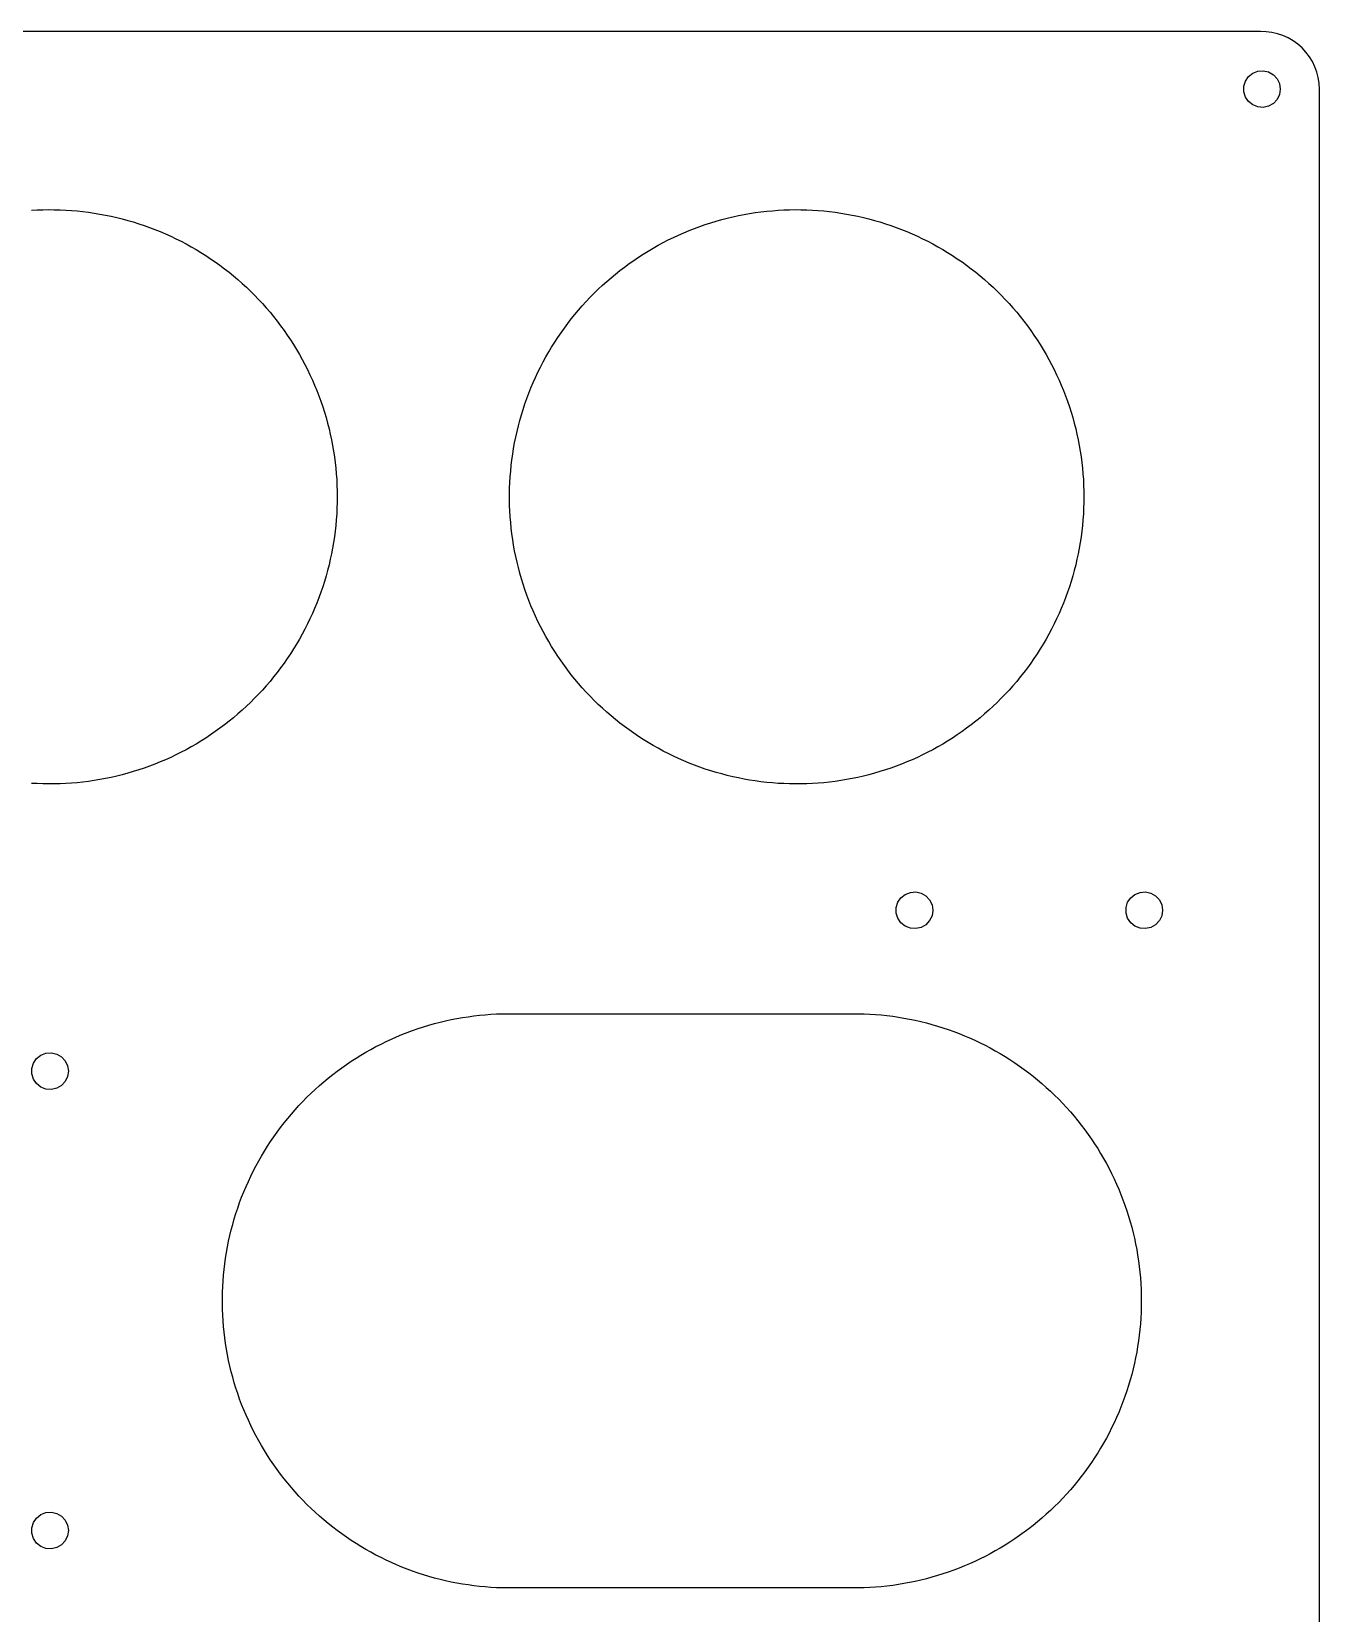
# Model space of a CAD drawing. Header units: metres. Extents: x -110 to 110, y -110 to 110.
# Drawn here: x -1.6 to 110.5, y -27.2 to 110.5 of the extents above; entities that cross this region are included whole.
import ezdxf

# ---------------------------------------------------------------- set-up
doc = ezdxf.new("R2010")
doc.units = ezdxf.units.M

msp = doc.modelspace()

# ---------------------------------------------------------------- linework, layer by layer
for p, q in [((105.375, 110.498), (-105.625, 110.498)), ((105.874, 110.486), (105.375, 110.498)), ((106.368, 110.424), (105.874, 110.486)), ((106.854, 110.313), (106.368, 110.424)), ((107.327, 110.154), (106.854, 110.313)), ((107.781, 109.949), (107.327, 110.154)), ((108.213, 109.7), (107.781, 109.949)), ((108.617, 109.409), (108.213, 109.7)), ((108.991, 109.079), (108.617, 109.409)), ((109.33, 108.714), (108.991, 109.079)), ((109.631, 108.317), (109.33, 108.714)), ((109.891, 107.891), (109.631, 108.317)), ((110.107, 107.442), (109.891, 107.891)), ((110.278, 106.974), (110.107, 107.442)), ((103.918, 105.738), (104.058, 106.194)), ((104.058, 106.194), (104.327, 106.588)), ((104.327, 106.588), (104.7, 106.886)), ((104.7, 106.886), (105.144, 107.06)), ((105.144, 107.06), (105.62, 107.096)), ((105.62, 107.096), (106.085, 106.989)), ((106.085, 106.989), (106.498, 106.751)), ((106.498, 106.751), (106.822, 106.401)), ((106.822, 106.401), (107.029, 105.972)), ((110.401, 106.491), (110.278, 106.974)), ((110.475, 105.998), (110.401, 106.491)), ((103.918, 105.262), (103.918, 105.738)), ((104.058, 104.806), (103.918, 105.262)), ((104.327, 104.412), (104.058, 104.806)), ((107.029, 105.028), (106.822, 104.599)), ((107.029, 105.972), (107.1, 105.5)), ((107.1, 105.5), (107.029, 105.028)), ((110.5, 105.5), (110.475, 105.998)), ((110.5, -105.5), (110.5, 105.5)), ((104.7, 104.114), (104.327, 104.412)), ((105.144, 103.94), (104.7, 104.114)), ((105.62, 103.904), (105.144, 103.94)), ((106.085, 104.011), (105.62, 103.904)), ((106.498, 104.249), (106.085, 104.011)), ((106.822, 104.599), (106.498, 104.249)), ((-1.61952, 94.9475), (-1.12161, 94.9748)), ((-1.12161, 94.9748), (-0.62326, 94.9922)), ((-0.62326, 94.9922), (-0.12466, 94.9997)), ((-0.12466, 94.9997), (0.37398, 94.9972)), ((0.37398, 94.9972), (0.87248, 94.9848)), ((0.87248, 94.9848), (1.37064, 94.9624)), ((1.37064, 94.9624), (1.86824, 94.9301)), ((1.86824, 94.9301), (2.36511, 94.8879)), ((2.36511, 94.8879), (2.86104, 94.8357)), ((2.86104, 94.8357), (3.35582, 94.7737)), ((3.35582, 94.7737), (3.84927, 94.7019)), ((3.84927, 94.7019), (4.3412, 94.6202)), ((4.3412, 94.6202), (4.83139, 94.5287)), ((4.83139, 94.5287), (5.31966, 94.4275)), ((5.31966, 94.4275), (5.80582, 94.3165)), ((5.80582, 94.3165), (6.28966, 94.1959)), ((6.28966, 94.1959), (6.77101, 94.0656)), ((6.77101, 94.0656), (7.24965, 93.9258)), ((7.24965, 93.9258), (7.72542, 93.7764)), ((7.72542, 93.7764), (8.1981, 93.6176)), ((56.5667, 93.5347), (57.0378, 93.6982)), ((57.0378, 93.6982), (57.5121, 93.8523)), ((57.5121, 93.8523), (57.9893, 93.9969)), ((57.9893, 93.9969), (58.4693, 94.1319)), ((58.4693, 94.1319), (58.952, 94.2574)), ((58.952, 94.2574), (59.437, 94.3732)), ((59.437, 94.3732), (59.9242, 94.4793)), ((59.9242, 94.4793), (60.4135, 94.5757)), ((60.4135, 94.5757), (60.9045, 94.6623)), ((60.9045, 94.6623), (61.3973, 94.739)), ((61.3973, 94.739), (61.8914, 94.806)), ((61.8914, 94.806), (62.3868, 94.863)), ((62.3868, 94.863), (62.8832, 94.9102)), ((62.8832, 94.9102), (63.3805, 94.9475)), ((63.3805, 94.9475), (63.8784, 94.9748)), ((63.8784, 94.9748), (64.3767, 94.9922)), ((64.3767, 94.9922), (64.8753, 94.9997)), ((64.8753, 94.9997), (65.374, 94.9972)), ((65.374, 94.9972), (65.8725, 94.9848)), ((65.8725, 94.9848), (66.3706, 94.9624)), ((66.3706, 94.9624), (66.8682, 94.9301)), ((66.8682, 94.9301), (67.3651, 94.8879)), ((67.3651, 94.8879), (67.861, 94.8357)), ((67.861, 94.8357), (68.3558, 94.7737)), ((68.3558, 94.7737), (68.8493, 94.7019)), ((68.8493, 94.7019), (69.3412, 94.6202)), ((69.3412, 94.6202), (69.8314, 94.5287)), ((69.8314, 94.5287), (70.3197, 94.4275)), ((70.3197, 94.4275), (70.8058, 94.3165)), ((70.8058, 94.3165), (71.2897, 94.1959)), ((71.2897, 94.1959), (71.771, 94.0656)), ((71.771, 94.0656), (72.2496, 93.9258)), ((72.2496, 93.9258), (72.7254, 93.7764)), ((72.7254, 93.7764), (73.1981, 93.6176)), ((8.1981, 93.6176), (8.66754, 93.4494)), ((8.66754, 93.4494), (9.13351, 93.2718)), ((9.13351, 93.2718), (9.59587, 93.085)), ((9.59587, 93.085), (10.0544, 92.8891)), ((10.0544, 92.8891), (10.5089, 92.684)), ((10.5089, 92.684), (10.9593, 92.4698)), ((10.9593, 92.4698), (11.4053, 92.2468)), ((53.3734, 92.1319), (53.8172, 92.3594)), ((53.8172, 92.3594), (54.2654, 92.578)), ((54.2654, 92.578), (54.7178, 92.7876)), ((54.7178, 92.7876), (55.1744, 92.9882)), ((55.1744, 92.9882), (55.6348, 93.1796)), ((55.6348, 93.1796), (56.099, 93.3618)), ((56.099, 93.3618), (56.5667, 93.5347)), ((73.1981, 93.6176), (73.6675, 93.4494)), ((73.6675, 93.4494), (74.1335, 93.2718)), ((74.1335, 93.2718), (74.5959, 93.085)), ((74.5959, 93.085), (75.0544, 92.8891)), ((75.0544, 92.8891), (75.5089, 92.684)), ((75.5089, 92.684), (75.9593, 92.4698)), ((75.9593, 92.4698), (76.4053, 92.2468)), ((11.4053, 92.2468), (11.8467, 92.0149)), ((11.8467, 92.0149), (12.2834, 91.7742)), ((12.2834, 91.7742), (12.7153, 91.5249)), ((12.7153, 91.5249), (13.1421, 91.267)), ((13.1421, 91.267), (13.5636, 91.0006)), ((13.5636, 91.0006), (13.9798, 90.7259)), ((51.2276, 90.8643), (51.6465, 91.1349)), ((51.6465, 91.1349), (52.0706, 91.397)), ((52.0706, 91.397), (52.5, 91.6506)), ((52.5, 91.6506), (52.9343, 91.8956)), ((52.9343, 91.8956), (53.3734, 92.1319)), ((76.4053, 92.2468), (76.8467, 92.0149)), ((76.8467, 92.0149), (77.2834, 91.7742)), ((77.2834, 91.7742), (77.7153, 91.5249)), ((77.7153, 91.5249), (78.1421, 91.267)), ((78.1421, 91.267), (78.5636, 91.0006)), ((78.5636, 91.0006), (78.9798, 90.7259)), ((13.9798, 90.7259), (14.3904, 90.443)), ((14.3904, 90.443), (14.7953, 90.1519)), ((14.7953, 90.1519), (15.1943, 89.8528)), ((15.1943, 89.8528), (15.5872, 89.5458)), ((15.5872, 89.5458), (15.974, 89.231)), ((49.2186, 89.3894), (49.6085, 89.7003)), ((49.6085, 89.7003), (50.0044, 90.0033)), ((50.0044, 90.0033), (50.4064, 90.2984)), ((50.4064, 90.2984), (50.8142, 90.5855)), ((50.8142, 90.5855), (51.2276, 90.8643)), ((78.9798, 90.7259), (79.3904, 90.443)), ((79.3904, 90.443), (79.7953, 90.1519)), ((79.7953, 90.1519), (80.1943, 89.8528)), ((80.1943, 89.8528), (80.5872, 89.5458)), ((80.5872, 89.5458), (80.974, 89.231)), ((15.974, 89.231), (16.3544, 88.9086)), ((16.3544, 88.9086), (16.7283, 88.5786)), ((16.7283, 88.5786), (17.0955, 88.2413)), ((17.0955, 88.2413), (17.4559, 87.8967)), ((47.7234, 88.0699), (48.0873, 88.4109)), ((48.0873, 88.4109), (48.4578, 88.7445)), ((48.4578, 88.7445), (48.835, 89.0707)), ((48.835, 89.0707), (49.2186, 89.3894)), ((80.974, 89.231), (81.3544, 88.9086)), ((81.3544, 88.9086), (81.7283, 88.5786)), ((81.7283, 88.5786), (82.0955, 88.2413)), ((82.0955, 88.2413), (82.4559, 87.8967)), ((17.4559, 87.8967), (17.8094, 87.5449)), ((17.8094, 87.5449), (18.1558, 87.1862)), ((18.1558, 87.1862), (18.495, 86.8207)), ((18.495, 86.8207), (18.8268, 86.4485)), ((46.3382, 86.6354), (46.6737, 87.0043)), ((46.6737, 87.0043), (47.0165, 87.3665)), ((47.0165, 87.3665), (47.3665, 87.7217)), ((47.3665, 87.7217), (47.7234, 88.0699)), ((82.4559, 87.8967), (82.8094, 87.5449)), ((82.8094, 87.5449), (83.1558, 87.1862)), ((83.1558, 87.1862), (83.495, 86.8207)), ((83.495, 86.8207), (83.8268, 86.4485)), ((18.8268, 86.4485), (19.1511, 86.0697)), ((19.1511, 86.0697), (19.4678, 85.6845)), ((19.4678, 85.6845), (19.7768, 85.2931)), ((45.0717, 85.0951), (45.3767, 85.4896)), ((45.3767, 85.4896), (45.6896, 85.8779)), ((45.6896, 85.8779), (46.0101, 86.2599)), ((46.0101, 86.2599), (46.3382, 86.6354)), ((83.8268, 86.4485), (84.1511, 86.0697)), ((84.1511, 86.0697), (84.4678, 85.6845)), ((84.4678, 85.6845), (84.7768, 85.2931)), ((19.7768, 85.2931), (20.0779, 84.8956)), ((20.0779, 84.8956), (20.371, 84.4922)), ((20.371, 84.4922), (20.656, 84.083)), ((20.656, 84.083), (20.9327, 83.6682)), ((44.2046, 83.8763), (44.4855, 84.2883)), ((44.4855, 84.2883), (44.7746, 84.6946)), ((44.7746, 84.6946), (45.0717, 85.0951)), ((84.7768, 85.2931), (85.0779, 84.8956)), ((85.0779, 84.8956), (85.371, 84.4922)), ((85.371, 84.4922), (85.656, 84.083)), ((85.656, 84.083), (85.9327, 83.6682)), ((20.9327, 83.6682), (21.2012, 83.248)), ((21.2012, 83.248), (21.4612, 82.8225)), ((21.4612, 82.8225), (21.7127, 82.3919)), ((43.412, 82.6078), (43.6677, 83.0359)), ((43.6677, 83.0359), (43.932, 83.4588)), ((43.932, 83.4588), (44.2046, 83.8763)), ((85.9327, 83.6682), (86.2012, 83.248)), ((86.2012, 83.248), (86.4612, 82.8225)), ((86.4612, 82.8225), (86.7127, 82.3919)), ((21.7127, 82.3919), (21.9555, 81.9563)), ((21.9555, 81.9563), (22.1896, 81.5161)), ((22.1896, 81.5161), (22.4149, 81.0712)), ((42.4758, 80.8471), (42.6966, 81.2942)), ((42.6966, 81.2942), (42.9263, 81.7368)), ((42.9263, 81.7368), (43.1648, 82.1747)), ((43.1648, 82.1747), (43.412, 82.6078)), ((86.7127, 82.3919), (86.9555, 81.9563)), ((86.9555, 81.9563), (87.1896, 81.5161)), ((87.1896, 81.5161), (87.4149, 81.0712)), ((22.4149, 81.0712), (22.6313, 80.6219)), ((22.6313, 80.6219), (22.8386, 80.1684)), ((22.8386, 80.1684), (23.0369, 79.7109)), ((41.8674, 79.4806), (42.0611, 79.9401)), ((42.0611, 79.9401), (42.2639, 80.3957)), ((42.2639, 80.3957), (42.4758, 80.8471)), ((87.4149, 81.0712), (87.6313, 80.6219)), ((87.6313, 80.6219), (87.8386, 80.1684)), ((87.8386, 80.1684), (88.0369, 79.7109)), ((23.0369, 79.7109), (23.226, 79.2495)), ((23.226, 79.2495), (23.4059, 78.7844)), ((23.4059, 78.7844), (23.5764, 78.3158)), ((41.3418, 78.0802), (41.5077, 78.5505)), ((41.5077, 78.5505), (41.6829, 79.0173)), ((41.6829, 79.0173), (41.8674, 79.4806)), ((88.0369, 79.7109), (88.226, 79.2495)), ((88.226, 79.2495), (88.4059, 78.7844)), ((88.4059, 78.7844), (88.5764, 78.3158)), ((23.5764, 78.3158), (23.7376, 77.8439)), ((23.7376, 77.8439), (23.8893, 77.3689)), ((23.8893, 77.3689), (24.0315, 76.8909)), ((40.9009, 76.6509), (41.0384, 77.1302)), ((41.0384, 77.1302), (41.1853, 77.6068)), ((41.1853, 77.6068), (41.3418, 78.0802)), ((88.5764, 78.3158), (88.7376, 77.8439)), ((88.7376, 77.8439), (88.8893, 77.3689)), ((88.8893, 77.3689), (89.0315, 76.8909)), ((24.0315, 76.8909), (24.1642, 76.4102)), ((24.1642, 76.4102), (24.2872, 75.927)), ((24.2872, 75.927), (24.4006, 75.4414)), ((40.6548, 75.6845), (40.7731, 76.1689)), ((40.7731, 76.1689), (40.9009, 76.6509)), ((89.0315, 76.8909), (89.1642, 76.4102)), ((89.1642, 76.4102), (89.2872, 75.927)), ((89.2872, 75.927), (89.4006, 75.4414)), ((24.4006, 75.4414), (24.5043, 74.9536)), ((24.5043, 74.9536), (24.5982, 74.4639)), ((24.5982, 74.4639), (24.6824, 73.9724)), ((40.3585, 74.2184), (40.4475, 74.709)), ((40.4475, 74.709), (40.5463, 75.1978)), ((40.5463, 75.1978), (40.6548, 75.6845)), ((89.4006, 75.4414), (89.5043, 74.9536)), ((89.5043, 74.9536), (89.5982, 74.4639)), ((89.5982, 74.4639), (89.6824, 73.9724)), ((24.6824, 73.9724), (24.7567, 73.4793)), ((24.7567, 73.4793), (24.8212, 72.9848)), ((40.1503, 72.7372), (40.2098, 73.2322)), ((40.2098, 73.2322), (40.2792, 73.726)), ((40.2792, 73.726), (40.3585, 74.2184)), ((89.6824, 73.9724), (89.7567, 73.4793)), ((89.7567, 73.4793), (89.8212, 72.9848)), ((24.8212, 72.9848), (24.8758, 72.4892)), ((24.8758, 72.4892), (24.9205, 71.9925)), ((24.9205, 71.9925), (24.9552, 71.4951)), ((40.0311, 71.2461), (40.0609, 71.7439)), ((40.0609, 71.7439), (40.1006, 72.241)), ((40.1006, 72.241), (40.1503, 72.7372)), ((89.8212, 72.9848), (89.8758, 72.4892)), ((89.8758, 72.4892), (89.9205, 71.9925)), ((89.9205, 71.9925), (89.9552, 71.4951)), ((24.9552, 71.4951), (24.9801, 70.9971)), ((24.9801, 70.9971), (24.995, 70.4986)), ((24.995, 70.4986), (25, 70)), ((40.0012, 70.2493), (40.0112, 70.7479)), ((40.0012, 69.7507), (40.0012, 70.2493)), ((40.0112, 70.7479), (40.0311, 71.2461)), ((89.9552, 71.4951), (89.9801, 70.9971)), ((89.9801, 70.9971), (89.995, 70.4986)), ((89.995, 70.4986), (90, 70)), ((24.9801, 69.0029), (24.9552, 68.5049)), ((24.995, 69.5014), (24.9801, 69.0029)), ((25, 70), (24.995, 69.5014)), ((40.0112, 69.2521), (40.0012, 69.7507)), ((40.0311, 68.7538), (40.0112, 69.2521)), ((89.9801, 69.0029), (89.9552, 68.5049)), ((89.995, 69.5014), (89.9801, 69.0029)), ((90, 70), (89.995, 69.5014)), ((24.8758, 67.5108), (24.8212, 67.0151)), ((24.9205, 68.0074), (24.8758, 67.5108)), ((24.9552, 68.5049), (24.9205, 68.0074)), ((40.0609, 68.2561), (40.0311, 68.7538)), ((40.1006, 67.759), (40.0609, 68.2561)), ((40.1503, 67.2628), (40.1006, 67.759)), ((89.8758, 67.5108), (89.8212, 67.0151)), ((89.9205, 68.0074), (89.8758, 67.5108)), ((89.9552, 68.5049), (89.9205, 68.0074)), ((24.7567, 66.5207), (24.6824, 66.0276)), ((24.8212, 67.0151), (24.7567, 66.5207)), ((40.2098, 66.7677), (40.1503, 67.2628)), ((40.2792, 66.2739), (40.2098, 66.7677)), ((40.3585, 65.7816), (40.2792, 66.2739)), ((89.7567, 66.5207), (89.6824, 66.0276)), ((89.8212, 67.0151), (89.7567, 66.5207)), ((24.5043, 65.0463), (24.4006, 64.5586)), ((24.5982, 65.5361), (24.5043, 65.0463)), ((24.6824, 66.0276), (24.5982, 65.5361)), ((40.4475, 65.291), (40.3585, 65.7816)), ((40.5463, 64.8022), (40.4475, 65.291)), ((40.6548, 64.3155), (40.5463, 64.8022)), ((89.5043, 65.0463), (89.4006, 64.5586)), ((89.5982, 65.5361), (89.5043, 65.0463)), ((89.6824, 66.0276), (89.5982, 65.5361)), ((24.1642, 63.5898), (24.0315, 63.1091)), ((24.2872, 64.073), (24.1642, 63.5898)), ((24.4006, 64.5586), (24.2872, 64.073)), ((40.7731, 63.8311), (40.6548, 64.3155)), ((40.9009, 63.3491), (40.7731, 63.8311)), ((41.0384, 62.8697), (40.9009, 63.3491)), ((89.1642, 63.5898), (89.0315, 63.1091)), ((89.2872, 64.073), (89.1642, 63.5898)), ((89.4006, 64.5586), (89.2872, 64.073)), ((23.7376, 62.1561), (23.5764, 61.6842)), ((23.8893, 62.6311), (23.7376, 62.1561)), ((24.0315, 63.1091), (23.8893, 62.6311)), ((41.1853, 62.3932), (41.0384, 62.8697)), ((41.3418, 61.9198), (41.1853, 62.3932)), ((88.7376, 62.1561), (88.5764, 61.6842)), ((88.8893, 62.6311), (88.7376, 62.1561)), ((89.0315, 63.1091), (88.8893, 62.6311)), ((23.226, 60.7505), (23.0369, 60.2891)), ((23.4059, 61.2156), (23.226, 60.7505)), ((23.5764, 61.6842), (23.4059, 61.2156)), ((41.5077, 61.4495), (41.3418, 61.9198)), ((41.6829, 60.9826), (41.5077, 61.4495)), ((41.8674, 60.5194), (41.6829, 60.9826)), ((88.226, 60.7505), (88.0369, 60.2891)), ((88.4059, 61.2156), (88.226, 60.7505)), ((88.5764, 61.6842), (88.4059, 61.2156)), ((22.6313, 59.3781), (22.4149, 58.9288)), ((22.8386, 59.8316), (22.6313, 59.3781)), ((23.0369, 60.2891), (22.8386, 59.8316)), ((42.0611, 60.0599), (41.8674, 60.5194)), ((42.2639, 59.6043), (42.0611, 60.0599)), ((42.4758, 59.1529), (42.2639, 59.6043)), ((87.6313, 59.3781), (87.4149, 58.9288)), ((87.8386, 59.8316), (87.6313, 59.3781)), ((88.0369, 60.2891), (87.8386, 59.8316)), ((21.9555, 58.0436), (21.7127, 57.6081)), ((22.1896, 58.4839), (21.9555, 58.0436)), ((22.4149, 58.9288), (22.1896, 58.4839)), ((42.6966, 58.7058), (42.4758, 59.1529)), ((42.9263, 58.2632), (42.6966, 58.7058)), ((43.1648, 57.8253), (42.9263, 58.2632)), ((86.9555, 58.0436), (86.7127, 57.6081)), ((87.1896, 58.4839), (86.9555, 58.0436)), ((87.4149, 58.9288), (87.1896, 58.4839)), ((21.2012, 56.752), (20.9327, 56.3318)), ((21.4612, 57.1775), (21.2012, 56.752)), ((21.7127, 57.6081), (21.4612, 57.1775)), ((43.412, 57.3922), (43.1648, 57.8253)), ((43.6677, 56.9641), (43.412, 57.3922)), ((43.932, 56.5412), (43.6677, 56.9641)), ((44.2046, 56.1237), (43.932, 56.5412)), ((86.2012, 56.752), (85.9327, 56.3318)), ((86.4612, 57.1775), (86.2012, 56.752)), ((86.7127, 57.6081), (86.4612, 57.1775)), ((20.0779, 55.1044), (19.7768, 54.7069)), ((20.371, 55.5078), (20.0779, 55.1044)), ((20.656, 55.917), (20.371, 55.5078)), ((20.9327, 56.3318), (20.656, 55.917)), ((44.4855, 55.7117), (44.2046, 56.1237)), ((44.7746, 55.3054), (44.4855, 55.7117)), ((45.0717, 54.9049), (44.7746, 55.3054)), ((85.0779, 55.1044), (84.7768, 54.7069)), ((85.371, 55.5078), (85.0779, 55.1044)), ((85.656, 55.917), (85.371, 55.5078)), ((85.9327, 56.3318), (85.656, 55.917)), ((19.1511, 53.9303), (18.8268, 53.5515)), ((19.4678, 54.3155), (19.1511, 53.9303)), ((19.7768, 54.7069), (19.4678, 54.3155)), ((45.3767, 54.5104), (45.0717, 54.9049)), ((45.6896, 54.1221), (45.3767, 54.5104)), ((46.0101, 53.7401), (45.6896, 54.1221)), ((46.3382, 53.3646), (46.0101, 53.7401)), ((84.1511, 53.9303), (83.8268, 53.5515)), ((84.4678, 54.3155), (84.1511, 53.9303)), ((84.7768, 54.7069), (84.4678, 54.3155)), ((17.8094, 52.455), (17.4559, 52.1033)), ((18.1558, 52.8138), (17.8094, 52.455)), ((18.495, 53.1793), (18.1558, 52.8138)), ((18.8268, 53.5515), (18.495, 53.1793)), ((46.6737, 52.9957), (46.3382, 53.3646)), ((47.0165, 52.6335), (46.6737, 52.9957)), ((47.3665, 52.2783), (47.0165, 52.6335)), ((82.8094, 52.455), (82.4559, 52.1033)), ((83.1558, 52.8138), (82.8094, 52.455)), ((83.495, 53.1793), (83.1558, 52.8138)), ((83.8268, 53.5515), (83.495, 53.1793)), ((16.3544, 51.0914), (15.974, 50.769)), ((16.7283, 51.4214), (16.3544, 51.0914)), ((17.0955, 51.7587), (16.7283, 51.4214)), ((17.4559, 52.1033), (17.0955, 51.7587)), ((47.7234, 51.9301), (47.3665, 52.2783)), ((48.0873, 51.5891), (47.7234, 51.9301)), ((48.4578, 51.2555), (48.0873, 51.5891)), ((48.835, 50.9293), (48.4578, 51.2555)), ((81.3544, 51.0914), (80.974, 50.769)), ((81.7283, 51.4214), (81.3544, 51.0914)), ((82.0955, 51.7587), (81.7283, 51.4214)), ((82.4559, 52.1033), (82.0955, 51.7587)), ((14.7953, 49.8481), (14.3904, 49.557)), ((15.1943, 50.1472), (14.7953, 49.8481)), ((15.5872, 50.4542), (15.1943, 50.1472)), ((15.974, 50.769), (15.5872, 50.4542)), ((49.2186, 50.6106), (48.835, 50.9293)), ((49.6085, 50.2997), (49.2186, 50.6106)), ((50.0044, 49.9967), (49.6085, 50.2997)), ((50.4064, 49.7015), (50.0044, 49.9967)), ((50.8142, 49.4145), (50.4064, 49.7015)), ((79.7953, 49.8481), (79.3904, 49.557)), ((80.1943, 50.1472), (79.7953, 49.8481)), ((80.5872, 50.4542), (80.1943, 50.1472)), ((80.974, 50.769), (80.5872, 50.4542)), ((12.2834, 48.2258), (11.8467, 47.9851)), ((12.7153, 48.4751), (12.2834, 48.2258)), ((13.1421, 48.733), (12.7153, 48.4751)), ((13.5636, 48.9993), (13.1421, 48.733)), ((13.9798, 49.274), (13.5636, 48.9993)), ((14.3904, 49.557), (13.9798, 49.274)), ((51.2276, 49.1357), (50.8142, 49.4145)), ((51.6465, 48.8651), (51.2276, 49.1357)), ((52.0706, 48.603), (51.6465, 48.8651)), ((52.5, 48.3493), (52.0706, 48.603)), ((52.9343, 48.1044), (52.5, 48.3493)), ((77.2834, 48.2258), (76.8467, 47.9851)), ((77.7153, 48.4751), (77.2834, 48.2258)), ((78.1421, 48.733), (77.7153, 48.4751)), ((78.5636, 48.9993), (78.1421, 48.733)), ((78.9798, 49.274), (78.5636, 48.9993)), ((79.3904, 49.557), (78.9798, 49.274)), ((9.59587, 46.9149), (9.13351, 46.7281)), ((10.0544, 47.1109), (9.59587, 46.9149)), ((10.5089, 47.316), (10.0544, 47.1109)), ((10.9593, 47.5301), (10.5089, 47.316)), ((11.4053, 47.7532), (10.9593, 47.5301)), ((11.8467, 47.9851), (11.4053, 47.7532)), ((53.3734, 47.8681), (52.9343, 48.1044)), ((53.8172, 47.6406), (53.3734, 47.8681)), ((54.2654, 47.422), (53.8172, 47.6406)), ((54.7178, 47.2123), (54.2654, 47.422)), ((55.1744, 47.0118), (54.7178, 47.2123)), ((55.6348, 46.8204), (55.1744, 47.0118)), ((74.5959, 46.9149), (74.1335, 46.7281)), ((75.0544, 47.1109), (74.5959, 46.9149)), ((75.5089, 47.316), (75.0544, 47.1109)), ((75.9593, 47.5301), (75.5089, 47.316)), ((76.4053, 47.7532), (75.9593, 47.5301)), ((76.8467, 47.9851), (76.4053, 47.7532)), ((4.83139, 45.4713), (4.3412, 45.3798)), ((5.31966, 45.5725), (4.83139, 45.4713)), ((5.80582, 45.6835), (5.31966, 45.5725)), ((6.28966, 45.8041), (5.80582, 45.6835)), ((6.77101, 45.9344), (6.28966, 45.8041)), ((7.24965, 46.0742), (6.77101, 45.9344)), ((7.72542, 46.2236), (7.24965, 46.0742)), ((8.1981, 46.3824), (7.72542, 46.2236)), ((8.66754, 46.5506), (8.1981, 46.3824)), ((9.13351, 46.7281), (8.66754, 46.5506)), ((56.099, 46.6382), (55.6348, 46.8204)), ((56.5667, 46.4653), (56.099, 46.6382)), ((57.0378, 46.3018), (56.5667, 46.4653)), ((57.5121, 46.1477), (57.0378, 46.3018)), ((57.9893, 46.0031), (57.5121, 46.1477)), ((58.4693, 45.8681), (57.9893, 46.0031)), ((58.952, 45.7426), (58.4693, 45.8681)), ((59.437, 45.6268), (58.952, 45.7426)), ((59.9242, 45.5207), (59.437, 45.6268)), ((60.4135, 45.4243), (59.9242, 45.5207)), ((69.8314, 45.4713), (69.3412, 45.3798)), ((70.3197, 45.5725), (69.8314, 45.4713)), ((70.8058, 45.6835), (70.3197, 45.5725)), ((71.2897, 45.8041), (70.8058, 45.6835)), ((71.771, 45.9344), (71.2897, 45.8041)), ((72.2496, 46.0742), (71.771, 45.9344)), ((72.7254, 46.2236), (72.2496, 46.0742)), ((73.1981, 46.3824), (72.7254, 46.2236)), ((73.6675, 46.5506), (73.1981, 46.3824)), ((74.1335, 46.7281), (73.6675, 46.5506)), ((-1.12161, 45.0252), (-1.61952, 45.0525)), ((-0.62326, 45.0078), (-1.12161, 45.0252)), ((-0.12466, 45.0003), (-0.62326, 45.0078)), ((0.37398, 45.0028), (-0.12466, 45.0003)), ((0.87248, 45.0152), (0.37398, 45.0028)), ((1.37064, 45.0376), (0.87248, 45.0152)), ((1.86824, 45.0699), (1.37064, 45.0376)), ((2.36511, 45.1121), (1.86824, 45.0699)), ((2.86104, 45.1642), (2.36511, 45.1121)), ((3.35582, 45.2262), (2.86104, 45.1642)), ((3.84927, 45.2981), (3.35582, 45.2262)), ((4.3412, 45.3798), (3.84927, 45.2981)), ((60.9045, 45.3377), (60.4135, 45.4243)), ((61.3973, 45.261), (60.9045, 45.3377)), ((61.8914, 45.194), (61.3973, 45.261)), ((62.3868, 45.1369), (61.8914, 45.194)), ((62.8832, 45.0898), (62.3868, 45.1369)), ((63.3805, 45.0525), (62.8832, 45.0898)), ((63.8784, 45.0252), (63.3805, 45.0525)), ((64.3767, 45.0078), (63.8784, 45.0252)), ((64.8753, 45.0003), (64.3767, 45.0078)), ((65.374, 45.0028), (64.8753, 45.0003)), ((65.8725, 45.0152), (65.374, 45.0028)), ((66.3706, 45.0376), (65.8725, 45.0152)), ((66.8682, 45.0699), (66.3706, 45.0376)), ((67.3651, 45.1121), (66.8682, 45.0699)), ((67.861, 45.1642), (67.3651, 45.1121)), ((68.3558, 45.2262), (67.861, 45.1642)), ((68.8493, 45.2981), (68.3558, 45.2262)), ((69.3412, 45.3798), (68.8493, 45.2981)), ((73.6679, 34.2385), (73.8085, 34.6942)), ((73.8085, 34.6942), (74.0771, 35.0883)), ((74.0771, 35.0883), (74.45, 35.3856)), ((74.45, 35.3856), (74.894, 35.5599)), ((74.894, 35.5599), (75.3696, 35.5955)), ((75.3696, 35.5955), (75.8345, 35.4894)), ((75.8345, 35.4894), (76.2476, 35.2509)), ((76.2476, 35.2509), (76.572, 34.9013)), ((76.572, 34.9013), (76.7789, 34.4716)), ((76.7789, 34.4716), (76.85, 34)), ((93.6679, 34.2385), (93.8084, 34.6942)), ((93.8084, 34.6942), (94.0771, 35.0883)), ((94.0771, 35.0883), (94.45, 35.3856)), ((94.45, 35.3856), (94.894, 35.5599)), ((94.894, 35.5599), (95.3696, 35.5955)), ((95.3696, 35.5955), (95.8345, 35.4894)), ((95.8345, 35.4894), (96.2476, 35.2509)), ((96.2476, 35.2509), (96.572, 34.9013)), ((96.572, 34.9013), (96.7789, 34.4716)), ((96.7789, 34.4716), (96.85, 34)), ((73.6679, 33.7615), (73.6679, 34.2385)), ((73.8085, 33.3058), (73.6679, 33.7615)), ((74.0771, 32.9117), (73.8085, 33.3058)), ((76.572, 33.0987), (76.2476, 32.7491)), ((76.7789, 33.5284), (76.572, 33.0987)), ((76.85, 34), (76.7789, 33.5284)), ((93.6679, 33.7615), (93.6679, 34.2385)), ((93.8084, 33.3058), (93.6679, 33.7615)), ((94.0771, 32.9117), (93.8084, 33.3058)), ((96.572, 33.0987), (96.2476, 32.7491)), ((96.7789, 33.5284), (96.572, 33.0987)), ((96.85, 34), (96.7789, 33.5284)), ((74.45, 32.6144), (74.0771, 32.9117)), ((74.894, 32.4401), (74.45, 32.6144)), ((75.3696, 32.4045), (74.894, 32.4401)), ((75.8345, 32.5106), (75.3696, 32.4045)), ((76.2476, 32.7491), (75.8345, 32.5106)), ((94.45, 32.6144), (94.0771, 32.9117)), ((94.894, 32.4401), (94.45, 32.6144)), ((95.3696, 32.4045), (94.894, 32.4401)), ((95.8345, 32.5106), (95.3696, 32.4045)), ((96.2476, 32.7491), (95.8345, 32.5106)), ((36.3973, 24.739), (36.8914, 24.806)), ((36.8914, 24.806), (37.3868, 24.863)), ((37.3868, 24.863), (37.8832, 24.9102)), ((37.8832, 24.9102), (38.3805, 24.9475)), ((38.3805, 24.9475), (38.8784, 24.9748)), ((38.8784, 24.9748), (39.3767, 24.9922)), ((39.3767, 24.9922), (39.8753, 24.9997)), ((39.8753, 24.9997), (69.8753, 24.9997)), ((69.8753, 24.9997), (70.374, 24.9972)), ((70.374, 24.9972), (70.8725, 24.9848)), ((70.8725, 24.9848), (71.3706, 24.9624)), ((71.3706, 24.9624), (71.8682, 24.9301)), ((71.8682, 24.9301), (72.3651, 24.8879)), ((72.3651, 24.8879), (72.861, 24.8357)), ((72.861, 24.8357), (73.3558, 24.7737)), ((31.099, 23.3618), (31.5667, 23.5347)), ((31.5667, 23.5347), (32.0378, 23.6982)), ((32.0378, 23.6982), (32.5121, 23.8523)), ((32.5121, 23.8523), (32.9893, 23.9969)), ((32.9893, 23.9969), (33.4693, 24.1319)), ((33.4693, 24.1319), (33.952, 24.2574)), ((33.952, 24.2574), (34.437, 24.3732)), ((34.437, 24.3732), (34.9242, 24.4793)), ((34.9242, 24.4793), (35.4135, 24.5757)), ((35.4135, 24.5757), (35.9045, 24.6623)), ((35.9045, 24.6623), (36.3973, 24.739)), ((73.3558, 24.7737), (73.8493, 24.7019)), ((73.8493, 24.7019), (74.3412, 24.6202)), ((74.3412, 24.6202), (74.8314, 24.5287)), ((74.8314, 24.5287), (75.3197, 24.4275)), ((75.3197, 24.4275), (75.8058, 24.3165)), ((75.8058, 24.3165), (76.2897, 24.1959)), ((76.2897, 24.1959), (76.771, 24.0656)), ((76.771, 24.0656), (77.2496, 23.9258)), ((77.2496, 23.9258), (77.7254, 23.7764)), ((77.7254, 23.7764), (78.1981, 23.6176)), ((78.1981, 23.6176), (78.6675, 23.4494)), ((78.6675, 23.4494), (79.1335, 23.2718)), ((27.9343, 21.8956), (28.3734, 22.1319)), ((28.3734, 22.1319), (28.8172, 22.3594)), ((28.8172, 22.3594), (29.2654, 22.578)), ((29.2654, 22.578), (29.7178, 22.7876)), ((29.7178, 22.7876), (30.1744, 22.9882)), ((30.1744, 22.9882), (30.6348, 23.1796)), ((30.6348, 23.1796), (31.099, 23.3618)), ((79.1335, 23.2718), (79.5959, 23.085)), ((79.5959, 23.085), (80.0544, 22.8891)), ((80.0544, 22.8891), (80.5089, 22.684)), ((80.5089, 22.684), (80.9593, 22.4698)), ((80.9593, 22.4698), (81.4053, 22.2468)), ((81.4053, 22.2468), (81.8467, 22.0149)), ((-1.58212, 20.2385), (-1.44154, 20.6942)), ((-1.44154, 20.6942), (-1.17288, 21.0883)), ((-1.17288, 21.0883), (-0.79999, 21.3856)), ((-0.79999, 21.3856), (-0.35603, 21.5599)), ((-0.35603, 21.5599), (0.11957, 21.5955)), ((0.11957, 21.5955), (0.58453, 21.4894)), ((0.58453, 21.4894), (0.99757, 21.2509)), ((0.99757, 21.2509), (1.32198, 20.9013)), ((1.32198, 20.9013), (1.52892, 20.4716)), ((25.8142, 20.5855), (26.2276, 20.8643)), ((26.2276, 20.8643), (26.6465, 21.1349)), ((26.6465, 21.1349), (27.0706, 21.397)), ((27.0706, 21.397), (27.5, 21.6506)), ((27.5, 21.6506), (27.9343, 21.8956)), ((81.8467, 22.0149), (82.2834, 21.7742)), ((82.2834, 21.7742), (82.7153, 21.5249)), ((82.7153, 21.5249), (83.1421, 21.267)), ((83.1421, 21.267), (83.5636, 21.0006)), ((83.5636, 21.0006), (83.9798, 20.7259)), ((83.9798, 20.7259), (84.3904, 20.443)), ((-1.58212, 19.7615), (-1.58212, 20.2385)), ((-1.44154, 19.3058), (-1.58212, 19.7615)), ((-1.17288, 18.9117), (-1.44154, 19.3058)), ((1.52892, 19.5284), (1.32198, 19.0987)), ((1.52892, 20.4716), (1.59999, 20)), ((1.59999, 20), (1.52892, 19.5284)), ((23.835, 19.0707), (24.2186, 19.3894)), ((24.2186, 19.3894), (24.6085, 19.7003)), ((24.6085, 19.7003), (25.0044, 20.0033)), ((25.0044, 20.0033), (25.4064, 20.2984)), ((25.4064, 20.2984), (25.8142, 20.5855)), ((84.3904, 20.443), (84.7953, 20.1519)), ((84.7953, 20.1519), (85.1943, 19.8528)), ((85.1943, 19.8528), (85.5872, 19.5458)), ((85.5872, 19.5458), (85.974, 19.231)), ((-0.79999, 18.6143), (-1.17288, 18.9117)), ((-0.35603, 18.4401), (-0.79999, 18.6143)), ((0.11957, 18.4045), (-0.35603, 18.4401)), ((0.58453, 18.5106), (0.11957, 18.4045)), ((0.99757, 18.7491), (0.58453, 18.5106)), ((1.32198, 19.0987), (0.99757, 18.7491)), ((22.3665, 17.7217), (22.7234, 18.0699)), ((22.7234, 18.0699), (23.0873, 18.4109)), ((23.0873, 18.4109), (23.4578, 18.7445)), ((23.4578, 18.7445), (23.835, 19.0707)), ((85.974, 19.231), (86.3544, 18.9086)), ((86.3544, 18.9086), (86.7283, 18.5786)), ((86.7283, 18.5786), (87.0955, 18.2413)), ((87.0955, 18.2413), (87.4559, 17.8967)), ((21.0101, 16.2599), (21.3382, 16.6354)), ((21.3382, 16.6354), (21.6737, 17.0043)), ((21.6737, 17.0043), (22.0165, 17.3665)), ((22.0165, 17.3665), (22.3665, 17.7217)), ((87.4559, 17.8967), (87.8094, 17.5449)), ((87.8094, 17.5449), (88.1558, 17.1862)), ((88.1558, 17.1862), (88.495, 16.8207)), ((88.495, 16.8207), (88.8268, 16.4485)), ((20.0717, 15.0951), (20.3767, 15.4896)), ((20.3767, 15.4896), (20.6896, 15.8779)), ((20.6896, 15.8779), (21.0101, 16.2599)), ((88.8268, 16.4485), (89.1511, 16.0697)), ((89.1511, 16.0697), (89.4678, 15.6845)), ((89.4678, 15.6845), (89.7768, 15.2931)), ((89.7768, 15.2931), (90.0779, 14.8956)), ((18.932, 13.4588), (19.2046, 13.8763)), ((19.2046, 13.8763), (19.4855, 14.2883)), ((19.4855, 14.2883), (19.7746, 14.6946)), ((19.7746, 14.6946), (20.0717, 15.0951)), ((90.0779, 14.8956), (90.371, 14.4922)), ((90.371, 14.4922), (90.656, 14.083)), ((90.656, 14.083), (90.9327, 13.6682)), ((18.1648, 12.1747), (18.412, 12.6078)), ((18.412, 12.6078), (18.6677, 13.0359)), ((18.6677, 13.0359), (18.932, 13.4588)), ((90.9327, 13.6682), (91.2012, 13.248)), ((91.2012, 13.248), (91.4612, 12.8225)), ((91.4612, 12.8225), (91.7127, 12.3919)), ((17.4758, 10.8471), (17.6966, 11.2942)), ((17.6966, 11.2942), (17.9263, 11.7368)), ((17.9263, 11.7368), (18.1648, 12.1747)), ((91.7127, 12.3919), (91.9555, 11.9563)), ((91.9555, 11.9563), (92.1896, 11.5161)), ((92.1896, 11.5161), (92.4149, 11.0712)), ((92.4149, 11.0712), (92.6313, 10.6219)), ((16.8674, 9.48062), (17.0611, 9.94012)), ((17.0611, 9.94012), (17.2639, 10.3957)), ((17.2639, 10.3957), (17.4758, 10.8471)), ((92.6313, 10.6219), (92.8386, 10.1684)), ((92.8386, 10.1684), (93.0369, 9.71086)), ((93.0369, 9.71086), (93.226, 9.24945)), ((16.3418, 8.08023), (16.5077, 8.55049)), ((16.5077, 8.55049), (16.6829, 9.01735)), ((16.6829, 9.01735), (16.8674, 9.48062)), ((93.226, 9.24945), (93.4059, 8.78436)), ((93.4059, 8.78436), (93.5764, 8.31578)), ((93.5764, 8.31578), (93.7376, 7.84389)), ((15.9009, 6.65091), (16.0384, 7.13025)), ((16.0384, 7.13025), (16.1853, 7.60675)), ((16.1853, 7.60675), (16.3418, 8.08023)), ((93.7376, 7.84389), (93.8893, 7.36887)), ((93.8893, 7.36887), (94.0315, 6.89093)), ((94.0315, 6.89093), (94.1642, 6.41023)), ((15.5463, 5.19778), (15.6548, 5.68449)), ((15.6548, 5.68449), (15.7731, 6.16893)), ((15.7731, 6.16893), (15.9009, 6.65091)), ((94.1642, 6.41023), (94.2872, 5.927)), ((94.2872, 5.927), (94.4006, 5.44141)), ((15.2792, 3.72604), (15.3585, 4.21837)), ((15.3585, 4.21837), (15.4475, 4.70901)), ((15.4475, 4.70901), (15.5463, 5.19778)), ((94.4006, 5.44141), (94.5043, 4.95364)), ((94.5043, 4.95364), (94.5982, 4.46391)), ((94.5982, 4.46391), (94.6824, 3.97241)), ((15.1503, 2.73715), (15.2098, 3.23224)), ((15.2098, 3.23224), (15.2792, 3.72604)), ((94.6824, 3.97241), (94.7567, 3.47932)), ((94.7567, 3.47932), (94.8212, 2.98485)), ((94.8212, 2.98485), (94.8758, 2.48918)), ((15.0311, 1.24614), (15.0609, 1.74391)), ((15.0609, 1.74391), (15.1006, 2.24098)), ((15.1006, 2.24098), (15.1503, 2.73715)), ((94.8758, 2.48918), (94.9205, 1.99254)), ((94.9205, 1.99254), (94.9552, 1.4951)), ((94.9552, 1.4951), (94.9801, 0.99706)), ((15.0012, 0.24933), (15.0112, 0.74788)), ((15.0012, -0.24933), (15.0012, 0.24933)), ((15.0112, 0.74788), (15.0311, 1.24614)), ((94.9801, 0.99706), (94.995, 0.49863)), ((94.995, 0.49863), (95, 0)), ((95, 0), (94.995, -0.49863)), ((15.0112, -0.74788), (15.0012, -0.24933)), ((15.0311, -1.24614), (15.0112, -0.74788)), ((15.0609, -1.74391), (15.0311, -1.24614)), ((94.9801, -0.99706), (94.9552, -1.4951)), ((94.995, -0.49863), (94.9801, -0.99706)), ((15.1006, -2.24098), (15.0609, -1.74391)), ((15.1503, -2.73715), (15.1006, -2.24098)), ((15.2098, -3.23224), (15.1503, -2.73715)), ((94.8758, -2.48918), (94.8212, -2.98485)), ((94.9205, -1.99254), (94.8758, -2.48918)), ((94.9552, -1.4951), (94.9205, -1.99254)), ((15.2792, -3.72604), (15.2098, -3.23224)), ((15.3585, -4.21837), (15.2792, -3.72604)), ((94.6824, -3.97241), (94.5982, -4.46391)), ((94.7567, -3.47932), (94.6824, -3.97241)), ((94.8212, -2.98485), (94.7567, -3.47932)), ((15.4475, -4.70901), (15.3585, -4.21837)), ((15.5463, -5.19778), (15.4475, -4.70901)), ((15.6548, -5.68449), (15.5463, -5.19778)), ((94.4006, -5.44141), (94.2872, -5.927)), ((94.5043, -4.95364), (94.4006, -5.44141)), ((94.5982, -4.46391), (94.5043, -4.95364)), ((15.7731, -6.16893), (15.6548, -5.68449)), ((15.9009, -6.65091), (15.7731, -6.16893)), ((16.0384, -7.13025), (15.9009, -6.65091)), ((94.1642, -6.41023), (94.0315, -6.89093)), ((94.2872, -5.927), (94.1642, -6.41023)), ((16.1853, -7.60675), (16.0384, -7.13025)), ((16.3418, -8.08023), (16.1853, -7.60675)), ((16.5077, -8.55049), (16.3418, -8.08023)), ((93.7376, -7.84389), (93.5764, -8.31578)), ((93.8893, -7.36887), (93.7376, -7.84389)), ((94.0315, -6.89093), (93.8893, -7.36887)), ((16.6829, -9.01735), (16.5077, -8.55049)), ((16.8674, -9.48062), (16.6829, -9.01735)), ((17.0611, -9.94012), (16.8674, -9.48062)), ((93.226, -9.24945), (93.0369, -9.71086)), ((93.4059, -8.78436), (93.226, -9.24945)), ((93.5764, -8.31578), (93.4059, -8.78436)), ((17.2639, -10.3957), (17.0611, -9.94012)), ((17.4758, -10.8471), (17.2639, -10.3957)), ((17.6966, -11.2942), (17.4758, -10.8471)), ((92.6313, -10.6219), (92.4149, -11.0712)), ((92.8386, -10.1684), (92.6313, -10.6219)), ((93.0369, -9.71086), (92.8386, -10.1684)), ((17.9263, -11.7368), (17.6966, -11.2942)), ((18.1648, -12.1747), (17.9263, -11.7368)), ((18.412, -12.6078), (18.1648, -12.1747)), ((91.7127, -12.3919), (91.4612, -12.8225)), ((91.9555, -11.9563), (91.7127, -12.3919)), ((92.1896, -11.5161), (91.9555, -11.9563)), ((92.4149, -11.0712), (92.1896, -11.5161)), ((18.6677, -13.0359), (18.412, -12.6078)), ((18.932, -13.4588), (18.6677, -13.0359)), ((19.2046, -13.8763), (18.932, -13.4588)), ((90.9327, -13.6682), (90.656, -14.083)), ((91.2012, -13.248), (90.9327, -13.6682)), ((91.4612, -12.8225), (91.2012, -13.248)), ((19.4855, -14.2883), (19.2046, -13.8763)), ((19.7746, -14.6946), (19.4855, -14.2883)), ((20.0717, -15.0951), (19.7746, -14.6946)), ((20.3767, -15.4896), (20.0717, -15.0951)), ((90.0779, -14.8956), (89.7768, -15.2931)), ((90.371, -14.4922), (90.0779, -14.8956)), ((90.656, -14.083), (90.371, -14.4922)), ((20.6896, -15.8779), (20.3767, -15.4896)), ((21.0101, -16.2599), (20.6896, -15.8779)), ((21.3382, -16.6354), (21.0101, -16.2599)), ((88.8268, -16.4485), (88.495, -16.8207)), ((89.1511, -16.0697), (88.8268, -16.4485)), ((89.4678, -15.6845), (89.1511, -16.0697)), ((89.7768, -15.2931), (89.4678, -15.6845)), ((21.6737, -17.0043), (21.3382, -16.6354)), ((22.0165, -17.3665), (21.6737, -17.0043)), ((22.3665, -17.7217), (22.0165, -17.3665)), ((22.7234, -18.0699), (22.3665, -17.7217)), ((87.4559, -17.8967), (87.0955, -18.2413)), ((87.8094, -17.5449), (87.4559, -17.8967)), ((88.1558, -17.1862), (87.8094, -17.5449)), ((88.495, -16.8207), (88.1558, -17.1862)), ((-1.44154, -19.3058), (-1.17288, -18.9117)), ((-1.17288, -18.9117), (-0.79999, -18.6143)), ((-0.79999, -18.6143), (-0.35603, -18.4401)), ((-0.35603, -18.4401), (0.11957, -18.4045)), ((0.11957, -18.4045), (0.58453, -18.5106)), ((0.58453, -18.5106), (0.99757, -18.7491)), ((0.99757, -18.7491), (1.32198, -19.0987)), ((1.32198, -19.0987), (1.52892, -19.5284)), ((23.0873, -18.4109), (22.7234, -18.0699)), ((23.4578, -18.7445), (23.0873, -18.4109)), ((23.835, -19.0707), (23.4578, -18.7445)), ((24.2186, -19.3894), (23.835, -19.0707)), ((85.974, -19.231), (85.5872, -19.5458)), ((86.3544, -18.9086), (85.974, -19.231)), ((86.7283, -18.5786), (86.3544, -18.9086)), ((87.0955, -18.2413), (86.7283, -18.5786)), ((-1.58212, -19.7615), (-1.44154, -19.3058)), ((-1.58212, -20.2385), (-1.58212, -19.7615)), ((-1.44154, -20.6942), (-1.58212, -20.2385)), ((1.52892, -20.4716), (1.32198, -20.9013)), ((1.52892, -19.5284), (1.59999, -20)), ((1.59999, -20), (1.52892, -20.4716)), ((24.6085, -19.7003), (24.2186, -19.3894)), ((25.0044, -20.0033), (24.6085, -19.7003)), ((25.4064, -20.2984), (25.0044, -20.0033)), ((25.8142, -20.5855), (25.4064, -20.2984)), ((26.2276, -20.8643), (25.8142, -20.5855)), ((84.3904, -20.443), (83.9798, -20.7259)), ((84.7953, -20.1519), (84.3904, -20.443)), ((85.1943, -19.8528), (84.7953, -20.1519)), ((85.5872, -19.5458), (85.1943, -19.8528)), ((-1.17288, -21.0883), (-1.44154, -20.6942)), ((-0.79999, -21.3856), (-1.17288, -21.0883)), ((-0.35603, -21.5599), (-0.79999, -21.3856)), ((0.11957, -21.5955), (-0.35603, -21.5599)), ((0.58453, -21.4894), (0.11957, -21.5955)), ((0.99757, -21.2509), (0.58453, -21.4894)), ((1.32198, -20.9013), (0.99757, -21.2509)), ((26.6465, -21.1349), (26.2276, -20.8643)), ((27.0706, -21.397), (26.6465, -21.1349)), ((27.5, -21.6506), (27.0706, -21.397)), ((27.9343, -21.8956), (27.5, -21.6506)), ((28.3734, -22.1319), (27.9343, -21.8956)), ((81.8467, -22.0149), (81.4053, -22.2468)), ((82.2834, -21.7742), (81.8467, -22.0149)), ((82.7153, -21.5249), (82.2834, -21.7742)), ((83.1421, -21.267), (82.7153, -21.5249)), ((83.5636, -21.0006), (83.1421, -21.267)), ((83.9798, -20.7259), (83.5636, -21.0006)), ((28.8172, -22.3594), (28.3734, -22.1319)), ((29.2654, -22.578), (28.8172, -22.3594)), ((29.7178, -22.7876), (29.2654, -22.578)), ((30.1744, -22.9882), (29.7178, -22.7876)), ((30.6348, -23.1796), (30.1744, -22.9882)), ((31.099, -23.3618), (30.6348, -23.1796)), ((31.5667, -23.5347), (31.099, -23.3618)), ((79.1335, -23.2718), (78.6675, -23.4494)), ((79.5959, -23.085), (79.1335, -23.2718)), ((80.0544, -22.8891), (79.5959, -23.085)), ((80.5089, -22.684), (80.0544, -22.8891)), ((80.9593, -22.4698), (80.5089, -22.684)), ((81.4053, -22.2468), (80.9593, -22.4698)), ((32.0378, -23.6982), (31.5667, -23.5347)), ((32.5121, -23.8523), (32.0378, -23.6982)), ((32.9893, -23.9969), (32.5121, -23.8523)), ((33.4693, -24.1319), (32.9893, -23.9969)), ((33.952, -24.2574), (33.4693, -24.1319)), ((34.437, -24.3732), (33.952, -24.2574)), ((34.9242, -24.4793), (34.437, -24.3732)), ((35.4135, -24.5757), (34.9242, -24.4793)), ((35.9045, -24.6623), (35.4135, -24.5757)), ((36.3973, -24.739), (35.9045, -24.6623)), ((36.8914, -24.806), (36.3973, -24.739)), ((73.3558, -24.7737), (72.861, -24.8357)), ((73.8493, -24.7019), (73.3558, -24.7737)), ((74.3412, -24.6202), (73.8493, -24.7019)), ((74.8314, -24.5287), (74.3412, -24.6202)), ((75.3197, -24.4275), (74.8314, -24.5287)), ((75.8058, -24.3165), (75.3197, -24.4275)), ((76.2897, -24.1959), (75.8058, -24.3165)), ((76.771, -24.0656), (76.2897, -24.1959)), ((77.2496, -23.9258), (76.771, -24.0656)), ((77.7254, -23.7764), (77.2496, -23.9258)), ((78.1981, -23.6176), (77.7254, -23.7764)), ((78.6675, -23.4494), (78.1981, -23.6176)), ((37.3868, -24.863), (36.8914, -24.806)), ((37.8832, -24.9102), (37.3868, -24.863)), ((38.3805, -24.9475), (37.8832, -24.9102)), ((38.8784, -24.9748), (38.3805, -24.9475)), ((39.3767, -24.9922), (38.8784, -24.9748)), ((39.8753, -24.9997), (39.3767, -24.9922)), ((69.8753, -24.9997), (39.8753, -24.9997)), ((70.374, -24.9972), (69.8753, -24.9997)), ((70.8725, -24.9848), (70.374, -24.9972)), ((71.3706, -24.9624), (70.8725, -24.9848)), ((71.8682, -24.9301), (71.3706, -24.9624)), ((72.3651, -24.8879), (71.8682, -24.9301)), ((72.861, -24.8357), (72.3651, -24.8879))]:
    msp.add_line(p, q)

doc.saveas('drawing.dxf')
